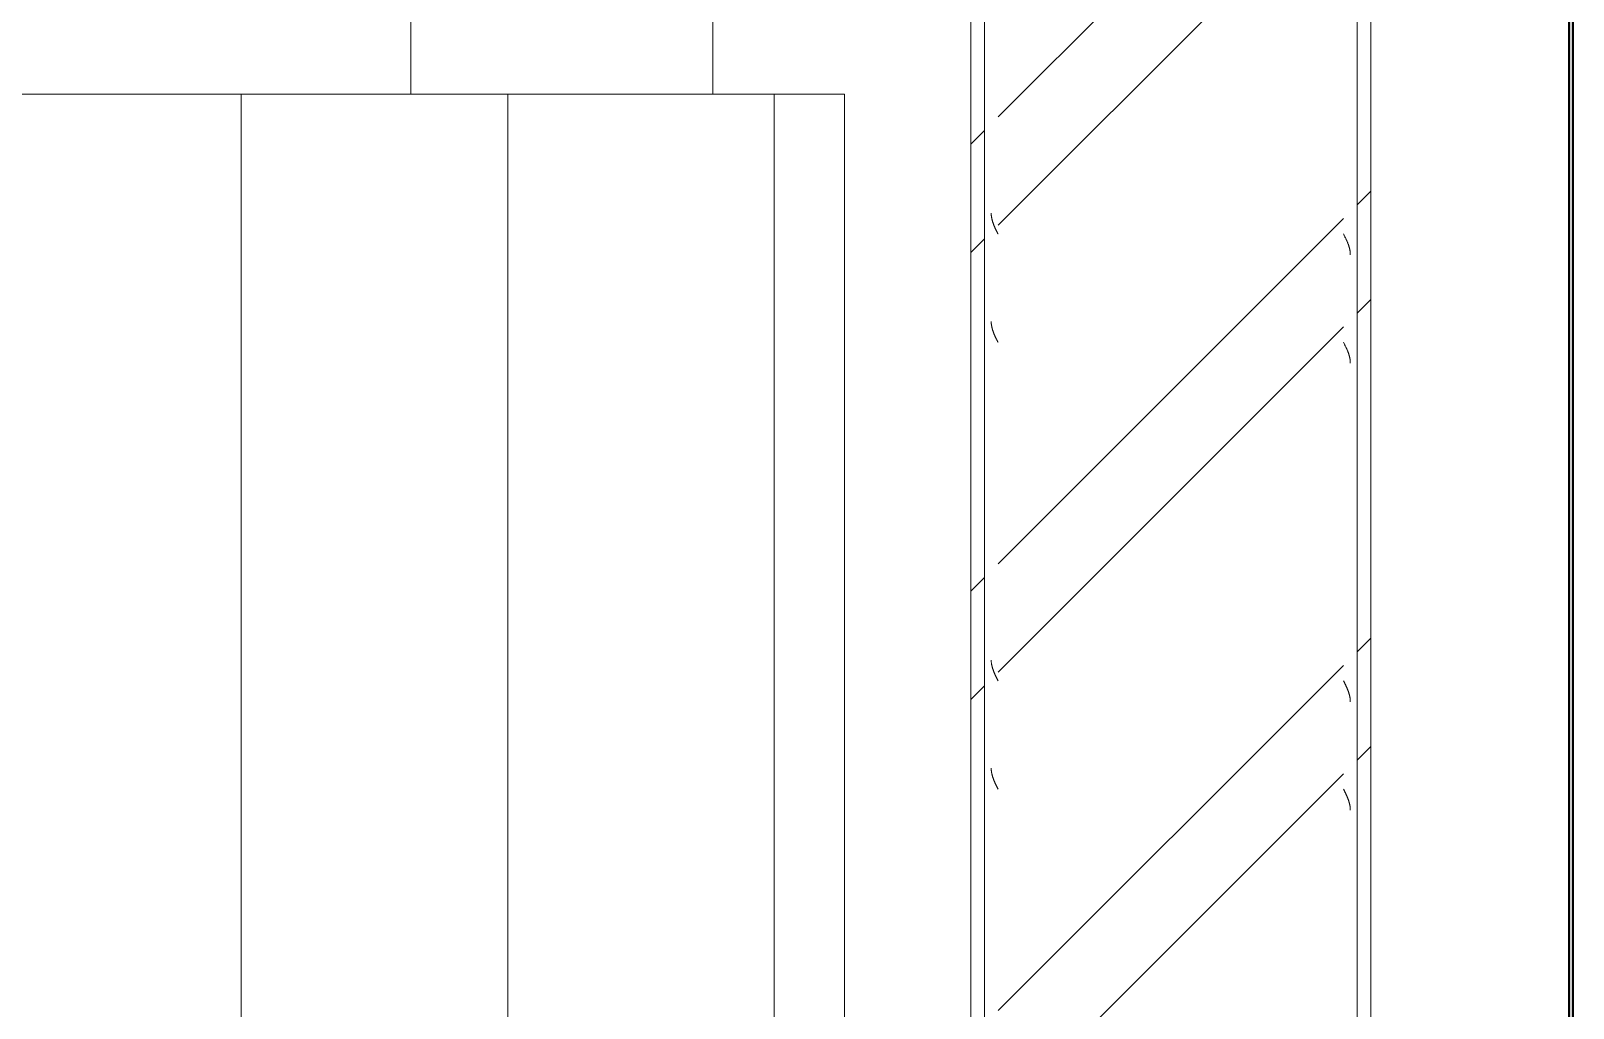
# Model space of a CAD drawing. Header units: centimetres. Extents: x -13467 to 3766, y -437 to 1921.
# Drawn here: x 1388.8 to 1562.4, y 924.2 to 1034.1 of the extents above; entities that cross this region are included whole.
import ezdxf

# ---------------------------------------------------------------- set-up
doc = ezdxf.new("R2010")
doc.units = ezdxf.units.CM
for name, color, linetype, lineweight in [('A-WALL', 7, 'Continuous', 9), ('A-WALL-PATT', 7, 'Continuous', 35), ('I-WALL', 7, 'Continuous', 9), ('M-HVAC-DUCT', 7, 'Continuous', 9), ('S-COLS', 7, 'Continuous', 9)]:
    doc.layers.add(name, color=color, linetype=linetype, lineweight=lineweight)
pattern_1 = [(45, (-5050.647, 712), (-25.14472, 25.14472), []), (45, (-5050.647, 750.1), (-25.14472, 25.14472), [])]

# ---------------------------------------------------------------- blocks, each defined once
blk = doc.blocks.new('FP_90-Sección 1-2')
at = {"layer": 'S-COLS', "color": 9, "true_color": 0xc0c0c0}
for p, q in [((2087.92, 1011.23), (2087.9, 1011.27)), ((2087.93, 1011.19), (2087.92, 1011.23)), ((2087.95, 1011.15), (2087.93, 1011.19)), ((2087.97, 1011.12), (2087.95, 1011.15)), ((2087.99, 1011.08), (2087.97, 1011.12)), ((2088.01, 1011.04), (2087.99, 1011.08)), ((2088.03, 1011.01), (2088.01, 1011.04)), ((2088.05, 1010.97), (2088.03, 1011.01)), ((2088.06, 1010.93), (2088.05, 1010.97)), ((2088.08, 1010.89), (2088.06, 1010.93)), ((2088.1, 1010.86), (2088.08, 1010.89)), ((2088.12, 1010.82), (2088.1, 1010.86)), ((2088.14, 1010.78), (2088.12, 1010.82)), ((2088.16, 1010.74), (2088.14, 1010.78)), ((2088.17, 1010.71), (2088.16, 1010.74)), ((2088.19, 1010.67), (2088.17, 1010.71)), ((2088.21, 1010.63), (2088.19, 1010.67)), ((2088.22, 1010.6), (2088.21, 1010.63)), ((2088.24, 1010.56), (2088.22, 1010.6)), ((2088.26, 1010.52), (2088.24, 1010.56)), ((2088.27, 1010.48), (2088.26, 1010.52)), ((2088.29, 1010.45), (2088.27, 1010.48)), ((2088.31, 1010.41), (2088.29, 1010.45)), ((2088.32, 1010.37), (2088.31, 1010.41)), ((2088.34, 1010.33), (2088.32, 1010.37)), ((2088.35, 1010.3), (2088.34, 1010.33)), ((2088.37, 1010.26), (2088.35, 1010.3)), ((2088.38, 1010.22), (2088.37, 1010.26)), ((2088.4, 1010.18), (2088.38, 1010.22)), ((2088.41, 1010.15), (2088.4, 1010.18)), ((2088.43, 1010.11), (2088.41, 1010.15)), ((2088.44, 1010.07), (2088.43, 1010.11)), ((2088.45, 1010.04), (2088.44, 1010.07)), ((2088.47, 1010), (2088.45, 1010.04)), ((2088.48, 1009.96), (2088.47, 1010)), ((2088.49, 1009.92), (2088.48, 1009.96)), ((2088.5, 1009.89), (2088.49, 1009.92)), ((2088.51, 1009.85), (2088.5, 1009.89)), ((2088.52, 1009.81), (2088.51, 1009.85)), ((2088.54, 1009.77), (2088.52, 1009.81)), ((2088.55, 1009.74), (2088.54, 1009.77)), ((2088.56, 1009.7), (2088.55, 1009.74)), ((2088.56, 1009.66), (2088.56, 1009.7)), ((2088.57, 1009.63), (2088.56, 1009.66)), ((2088.58, 1009.59), (2088.57, 1009.63)), ((2088.59, 1009.55), (2088.58, 1009.59)), ((2088.6, 1009.51), (2088.59, 1009.55)), ((2088.61, 1009.48), (2088.6, 1009.51)), ((2088.61, 1009.44), (2088.61, 1009.48)), ((2088.62, 1009.4), (2088.61, 1009.44)), ((2088.63, 1009.36), (2088.62, 1009.4)), ((2088.63, 1009.33), (2088.63, 1009.36)), ((2088.64, 1009.29), (2088.63, 1009.33)), ((2088.64, 1009.25), (2088.64, 1009.29)), ((2088.65, 1009.21), (2088.64, 1009.25)), ((2088.65, 1009.18), (2088.65, 1009.21)), ((2088.65, 1009.14), (2088.65, 1009.18)), ((2088.66, 1009.1), (2088.65, 1009.14)), ((2088.66, 1009.07), (2088.66, 1009.1)), ((2088.66, 1009.03), (2088.66, 1009.07)), ((2088.66, 1008.99), (2088.66, 1009.03)), ((2088.66, 1008.95), (2088.66, 1008.99)), ((2088.66, 1008.92), (2088.66, 1008.95)), ((2087.92, 999.04), (2087.9, 999.08)), ((2087.93, 999), (2087.92, 999.04)), ((2087.95, 998.97), (2087.93, 999)), ((2087.97, 998.93), (2087.95, 998.97)), ((2087.99, 998.89), (2087.97, 998.93)), ((2088.01, 998.85), (2087.99, 998.89)), ((2088.03, 998.82), (2088.01, 998.85)), ((2088.05, 998.78), (2088.03, 998.82)), ((2088.06, 998.74), (2088.05, 998.78)), ((2088.08, 998.7), (2088.06, 998.74)), ((2088.1, 998.67), (2088.08, 998.7)), ((2088.12, 998.63), (2088.1, 998.67)), ((2088.14, 998.59), (2088.12, 998.63)), ((2088.16, 998.55), (2088.14, 998.59)), ((2088.17, 998.52), (2088.16, 998.55)), ((2088.19, 998.48), (2088.17, 998.52)), ((2088.21, 998.44), (2088.19, 998.48)), ((2088.22, 998.41), (2088.21, 998.44)), ((2088.24, 998.37), (2088.22, 998.41)), ((2088.26, 998.33), (2088.24, 998.37)), ((2088.27, 998.29), (2088.26, 998.33)), ((2088.29, 998.26), (2088.27, 998.29)), ((2088.31, 998.22), (2088.29, 998.26)), ((2088.32, 998.18), (2088.31, 998.22)), ((2088.34, 998.14), (2088.32, 998.18)), ((2088.35, 998.11), (2088.34, 998.14)), ((2088.37, 998.07), (2088.35, 998.11)), ((2088.38, 998.03), (2088.37, 998.07)), ((2088.4, 998), (2088.38, 998.03)), ((2088.41, 997.96), (2088.4, 998)), ((2088.43, 997.92), (2088.41, 997.96)), ((2088.44, 997.88), (2088.43, 997.92)), ((2088.45, 997.85), (2088.44, 997.88)), ((2088.47, 997.81), (2088.45, 997.85)), ((2088.48, 997.77), (2088.47, 997.81)), ((2088.49, 997.73), (2088.48, 997.77)), ((2088.5, 997.7), (2088.49, 997.73)), ((2088.51, 997.66), (2088.5, 997.7)), ((2088.52, 997.62), (2088.51, 997.66)), ((2088.54, 997.58), (2088.52, 997.62)), ((2088.55, 997.55), (2088.54, 997.58)), ((2088.56, 997.51), (2088.55, 997.55)), ((2088.56, 997.47), (2088.56, 997.51)), ((2088.57, 997.44), (2088.56, 997.47)), ((2088.58, 997.4), (2088.57, 997.44)), ((2088.59, 997.36), (2088.58, 997.4)), ((2088.6, 997.32), (2088.59, 997.36)), ((2088.61, 997.29), (2088.6, 997.32)), ((2088.61, 997.25), (2088.61, 997.29)), ((2088.62, 997.21), (2088.61, 997.25)), ((2088.63, 997.17), (2088.62, 997.21)), ((2088.63, 997.14), (2088.63, 997.17)), ((2088.64, 997.1), (2088.63, 997.14)), ((2088.64, 997.06), (2088.64, 997.1)), ((2088.65, 997.03), (2088.64, 997.06)), ((2088.65, 996.99), (2088.65, 997.03)), ((2088.65, 996.95), (2088.65, 996.99)), ((2088.66, 996.91), (2088.65, 996.95)), ((2088.66, 996.88), (2088.66, 996.91)), ((2088.66, 996.84), (2088.66, 996.88)), ((2088.66, 996.8), (2088.66, 996.84)), ((2088.66, 996.76), (2088.66, 996.8)), ((2088.66, 996.73), (2088.66, 996.76)), ((2087.92, 960.94), (2087.9, 960.98)), ((2087.93, 960.9), (2087.92, 960.94)), ((2087.95, 960.87), (2087.93, 960.9)), ((2087.97, 960.83), (2087.95, 960.87)), ((2087.99, 960.79), (2087.97, 960.83)), ((2088.01, 960.75), (2087.99, 960.79)), ((2088.03, 960.72), (2088.01, 960.75)), ((2088.05, 960.68), (2088.03, 960.72)), ((2088.06, 960.64), (2088.05, 960.68)), ((2088.08, 960.6), (2088.06, 960.64)), ((2088.1, 960.57), (2088.08, 960.6)), ((2088.12, 960.53), (2088.1, 960.57)), ((2088.14, 960.49), (2088.12, 960.53)), ((2088.16, 960.45), (2088.14, 960.49)), ((2088.17, 960.42), (2088.16, 960.45)), ((2088.19, 960.38), (2088.17, 960.42)), ((2088.21, 960.34), (2088.19, 960.38)), ((2088.22, 960.31), (2088.21, 960.34)), ((2088.24, 960.27), (2088.22, 960.31)), ((2088.26, 960.23), (2088.24, 960.27)), ((2088.27, 960.19), (2088.26, 960.23)), ((2088.29, 960.16), (2088.27, 960.19)), ((2088.31, 960.12), (2088.29, 960.16)), ((2088.32, 960.08), (2088.31, 960.12)), ((2088.34, 960.04), (2088.32, 960.08)), ((2088.35, 960.01), (2088.34, 960.04)), ((2088.37, 959.97), (2088.35, 960.01)), ((2088.38, 959.93), (2088.37, 959.97)), ((2088.4, 959.9), (2088.38, 959.93)), ((2088.41, 959.86), (2088.4, 959.9)), ((2088.43, 959.82), (2088.41, 959.86)), ((2088.44, 959.78), (2088.43, 959.82)), ((2088.45, 959.75), (2088.44, 959.78)), ((2088.47, 959.71), (2088.45, 959.75)), ((2088.48, 959.67), (2088.47, 959.71)), ((2088.49, 959.63), (2088.48, 959.67)), ((2088.5, 959.6), (2088.49, 959.63)), ((2088.51, 959.56), (2088.5, 959.6)), ((2088.52, 959.52), (2088.51, 959.56)), ((2088.54, 959.48), (2088.52, 959.52)), ((2088.55, 959.45), (2088.54, 959.48)), ((2088.56, 959.41), (2088.55, 959.45)), ((2088.56, 959.37), (2088.56, 959.41)), ((2088.57, 959.34), (2088.56, 959.37)), ((2088.58, 959.3), (2088.57, 959.34)), ((2088.59, 959.26), (2088.58, 959.3)), ((2088.6, 959.22), (2088.59, 959.26)), ((2088.61, 959.19), (2088.6, 959.22)), ((2088.61, 959.15), (2088.61, 959.19)), ((2088.62, 959.11), (2088.61, 959.15)), ((2088.63, 959.07), (2088.62, 959.11)), ((2088.63, 959.04), (2088.63, 959.07)), ((2088.64, 959), (2088.63, 959.04)), ((2088.64, 958.96), (2088.64, 959)), ((2088.65, 958.93), (2088.64, 958.96)), ((2088.65, 958.89), (2088.65, 958.93)), ((2088.65, 958.85), (2088.65, 958.89)), ((2088.66, 958.81), (2088.65, 958.85)), ((2088.66, 958.78), (2088.66, 958.81)), ((2088.66, 958.74), (2088.66, 958.78)), ((2088.66, 958.7), (2088.66, 958.74)), ((2088.66, 958.66), (2088.66, 958.7)), ((2088.66, 958.63), (2088.66, 958.66)), ((2087.92, 948.75), (2087.9, 948.79)), ((2087.93, 948.71), (2087.92, 948.75)), ((2087.95, 948.68), (2087.93, 948.71)), ((2087.97, 948.64), (2087.95, 948.68)), ((2087.99, 948.6), (2087.97, 948.64)), ((2088.01, 948.56), (2087.99, 948.6)), ((2088.03, 948.53), (2088.01, 948.56)), ((2088.05, 948.49), (2088.03, 948.53)), ((2088.06, 948.45), (2088.05, 948.49)), ((2088.08, 948.41), (2088.06, 948.45)), ((2088.1, 948.38), (2088.08, 948.41)), ((2088.12, 948.34), (2088.1, 948.38)), ((2088.14, 948.3), (2088.12, 948.34)), ((2088.16, 948.27), (2088.14, 948.3)), ((2088.17, 948.23), (2088.16, 948.27)), ((2088.19, 948.19), (2088.17, 948.23)), ((2088.21, 948.15), (2088.19, 948.19)), ((2088.22, 948.12), (2088.21, 948.15)), ((2088.24, 948.08), (2088.22, 948.12)), ((2088.26, 948.04), (2088.24, 948.08)), ((2088.27, 948), (2088.26, 948.04)), ((2088.29, 947.97), (2088.27, 948)), ((2088.31, 947.93), (2088.29, 947.97)), ((2088.32, 947.89), (2088.31, 947.93)), ((2088.34, 947.86), (2088.32, 947.89)), ((2088.35, 947.82), (2088.34, 947.86)), ((2088.37, 947.78), (2088.35, 947.82)), ((2088.38, 947.74), (2088.37, 947.78)), ((2088.4, 947.71), (2088.38, 947.74)), ((2088.41, 947.67), (2088.4, 947.71)), ((2088.43, 947.63), (2088.41, 947.67)), ((2088.44, 947.59), (2088.43, 947.63)), ((2088.45, 947.56), (2088.44, 947.59)), ((2088.47, 947.52), (2088.45, 947.56)), ((2088.48, 947.48), (2088.47, 947.52)), ((2088.49, 947.44), (2088.48, 947.48)), ((2088.5, 947.41), (2088.49, 947.44)), ((2088.51, 947.37), (2088.5, 947.41)), ((2088.52, 947.33), (2088.51, 947.37)), ((2088.54, 947.3), (2088.52, 947.33)), ((2088.55, 947.26), (2088.54, 947.3)), ((2088.56, 947.22), (2088.55, 947.26)), ((2088.56, 947.18), (2088.56, 947.22)), ((2088.57, 947.15), (2088.56, 947.18)), ((2088.58, 947.11), (2088.57, 947.15)), ((2088.59, 947.07), (2088.58, 947.11)), ((2088.6, 947.03), (2088.59, 947.07)), ((2088.61, 947), (2088.6, 947.03)), ((2088.61, 946.96), (2088.61, 947)), ((2088.62, 946.92), (2088.61, 946.96)), ((2088.63, 946.89), (2088.62, 946.92)), ((2088.63, 946.85), (2088.63, 946.89)), ((2088.64, 946.81), (2088.63, 946.85)), ((2088.64, 946.77), (2088.64, 946.81)), ((2088.65, 946.74), (2088.64, 946.77)), ((2088.65, 946.7), (2088.65, 946.74)), ((2088.65, 946.66), (2088.65, 946.7)), ((2088.66, 946.62), (2088.65, 946.66)), ((2088.66, 946.59), (2088.66, 946.62)), ((2088.66, 946.55), (2088.66, 946.59)), ((2088.66, 946.51), (2088.66, 946.55)), ((2088.66, 946.47), (2088.66, 946.51)), ((2088.66, 946.44), (2088.66, 946.47))]:
    blk.add_line(p, q, dxfattribs=at)
blk = doc.blocks.new('FP_91-Sección 1-2')
at = {"layer": 'S-COLS', "color": 9, "true_color": 0xc0c0c0}
for p, q in [((2048.25, 1013.58), (2048.25, 1013.62)), ((2048.25, 1013.54), (2048.25, 1013.58)), ((2048.25, 1013.5), (2048.25, 1013.54)), ((2048.25, 1013.47), (2048.25, 1013.5)), ((2048.26, 1013.43), (2048.25, 1013.47)), ((2048.26, 1013.39), (2048.26, 1013.43)), ((2048.26, 1013.36), (2048.26, 1013.39)), ((2048.27, 1013.32), (2048.26, 1013.36)), ((2048.27, 1013.28), (2048.27, 1013.32)), ((2048.28, 1013.24), (2048.27, 1013.28)), ((2048.28, 1013.21), (2048.28, 1013.24)), ((2048.29, 1013.17), (2048.28, 1013.21)), ((2048.29, 1013.13), (2048.29, 1013.17)), ((2048.3, 1013.09), (2048.29, 1013.13)), ((2048.31, 1013.06), (2048.3, 1013.09)), ((2048.31, 1013.02), (2048.31, 1013.06)), ((2048.32, 1012.98), (2048.31, 1013.02)), ((2048.33, 1012.94), (2048.32, 1012.98)), ((2048.34, 1012.91), (2048.33, 1012.94)), ((2048.35, 1012.87), (2048.34, 1012.91)), ((2048.36, 1012.83), (2048.35, 1012.87)), ((2048.37, 1012.8), (2048.36, 1012.83)), ((2048.38, 1012.76), (2048.37, 1012.8)), ((2048.39, 1012.72), (2048.38, 1012.76)), ((2048.4, 1012.68), (2048.39, 1012.72)), ((2048.41, 1012.65), (2048.4, 1012.68)), ((2048.42, 1012.61), (2048.41, 1012.65)), ((2048.43, 1012.57), (2048.42, 1012.61)), ((2048.45, 1012.53), (2048.43, 1012.57)), ((2048.46, 1012.5), (2048.45, 1012.53)), ((2048.47, 1012.46), (2048.46, 1012.5)), ((2048.49, 1012.42), (2048.47, 1012.46)), ((2048.5, 1012.39), (2048.49, 1012.42)), ((2048.51, 1012.35), (2048.5, 1012.39)), ((2048.53, 1012.31), (2048.51, 1012.35)), ((2048.54, 1012.27), (2048.53, 1012.31)), ((2048.56, 1012.24), (2048.54, 1012.27)), ((2048.57, 1012.2), (2048.56, 1012.24)), ((2048.59, 1012.16), (2048.57, 1012.2)), ((2048.6, 1012.12), (2048.59, 1012.16)), ((2048.62, 1012.09), (2048.6, 1012.12)), ((2048.64, 1012.05), (2048.62, 1012.09)), ((2048.65, 1012.01), (2048.64, 1012.05)), ((2048.67, 1011.98), (2048.65, 1012.01)), ((2048.69, 1011.94), (2048.67, 1011.98)), ((2048.7, 1011.9), (2048.69, 1011.94)), ((2048.72, 1011.86), (2048.7, 1011.9)), ((2048.74, 1011.83), (2048.72, 1011.86)), ((2048.76, 1011.79), (2048.74, 1011.83)), ((2048.78, 1011.75), (2048.76, 1011.79)), ((2048.79, 1011.71), (2048.78, 1011.75)), ((2048.81, 1011.68), (2048.79, 1011.71)), ((2048.83, 1011.64), (2048.81, 1011.68)), ((2048.85, 1011.6), (2048.83, 1011.64)), ((2048.87, 1011.56), (2048.85, 1011.6)), ((2048.88, 1011.53), (2048.87, 1011.56)), ((2048.9, 1011.49), (2048.88, 1011.53)), ((2048.92, 1011.45), (2048.9, 1011.49)), ((2048.94, 1011.42), (2048.92, 1011.45)), ((2048.96, 1011.38), (2048.94, 1011.42)), ((2048.98, 1011.34), (2048.96, 1011.38)), ((2049, 1011.3), (2048.98, 1011.34)), ((2049.02, 1011.27), (2049, 1011.3)), ((2048.25, 1001.39), (2048.25, 1001.43)), ((2048.25, 1001.35), (2048.25, 1001.39)), ((2048.25, 1001.32), (2048.25, 1001.35)), ((2048.25, 1001.28), (2048.25, 1001.32)), ((2048.26, 1001.24), (2048.25, 1001.28)), ((2048.26, 1001.2), (2048.26, 1001.24)), ((2048.26, 1001.17), (2048.26, 1001.2)), ((2048.27, 1001.13), (2048.26, 1001.17)), ((2048.27, 1001.09), (2048.27, 1001.13)), ((2048.28, 1001.05), (2048.27, 1001.09)), ((2048.28, 1001.02), (2048.28, 1001.05)), ((2048.29, 1000.98), (2048.28, 1001.02)), ((2048.29, 1000.94), (2048.29, 1000.98)), ((2048.3, 1000.9), (2048.29, 1000.94)), ((2048.31, 1000.87), (2048.3, 1000.9)), ((2048.31, 1000.83), (2048.31, 1000.87)), ((2048.32, 1000.79), (2048.31, 1000.83)), ((2048.33, 1000.76), (2048.32, 1000.79)), ((2048.34, 1000.72), (2048.33, 1000.76)), ((2048.35, 1000.68), (2048.34, 1000.72)), ((2048.36, 1000.64), (2048.35, 1000.68)), ((2048.37, 1000.61), (2048.36, 1000.64)), ((2048.38, 1000.57), (2048.37, 1000.61)), ((2048.39, 1000.53), (2048.38, 1000.57)), ((2048.4, 1000.49), (2048.39, 1000.53)), ((2048.41, 1000.46), (2048.4, 1000.49)), ((2048.42, 1000.42), (2048.41, 1000.46)), ((2048.43, 1000.38), (2048.42, 1000.42)), ((2048.45, 1000.35), (2048.43, 1000.38)), ((2048.46, 1000.31), (2048.45, 1000.35)), ((2048.47, 1000.27), (2048.46, 1000.31)), ((2048.49, 1000.23), (2048.47, 1000.27)), ((2048.5, 1000.2), (2048.49, 1000.23)), ((2048.51, 1000.16), (2048.5, 1000.2)), ((2048.53, 1000.12), (2048.51, 1000.16)), ((2048.54, 1000.08), (2048.53, 1000.12)), ((2048.56, 1000.05), (2048.54, 1000.08)), ((2048.57, 1000.01), (2048.56, 1000.05)), ((2048.59, 999.97), (2048.57, 1000.01)), ((2048.6, 999.93), (2048.59, 999.97)), ((2048.62, 999.9), (2048.6, 999.93)), ((2048.64, 999.86), (2048.62, 999.9)), ((2048.65, 999.82), (2048.64, 999.86)), ((2048.67, 999.79), (2048.65, 999.82)), ((2048.69, 999.75), (2048.67, 999.79)), ((2048.7, 999.71), (2048.69, 999.75)), ((2048.72, 999.67), (2048.7, 999.71)), ((2048.74, 999.64), (2048.72, 999.67)), ((2048.76, 999.6), (2048.74, 999.64)), ((2048.78, 999.56), (2048.76, 999.6)), ((2048.79, 999.52), (2048.78, 999.56)), ((2048.81, 999.49), (2048.79, 999.52)), ((2048.83, 999.45), (2048.81, 999.49)), ((2048.85, 999.41), (2048.83, 999.45)), ((2048.87, 999.38), (2048.85, 999.41)), ((2048.88, 999.34), (2048.87, 999.38)), ((2048.9, 999.3), (2048.88, 999.34)), ((2048.92, 999.26), (2048.9, 999.3)), ((2048.94, 999.23), (2048.92, 999.26)), ((2048.96, 999.19), (2048.94, 999.23)), ((2048.98, 999.15), (2048.96, 999.19)), ((2049, 999.11), (2048.98, 999.15)), ((2049.02, 999.08), (2049, 999.11)), ((2048.25, 963.29), (2048.25, 963.33)), ((2048.25, 963.25), (2048.25, 963.29)), ((2048.25, 963.22), (2048.25, 963.25)), ((2048.25, 963.18), (2048.25, 963.22)), ((2048.26, 963.14), (2048.25, 963.18)), ((2048.26, 963.1), (2048.26, 963.14)), ((2048.26, 963.07), (2048.26, 963.1)), ((2048.27, 963.03), (2048.26, 963.07)), ((2048.27, 962.99), (2048.27, 963.03)), ((2048.28, 962.95), (2048.27, 962.99)), ((2048.28, 962.92), (2048.28, 962.95)), ((2048.29, 962.88), (2048.28, 962.92)), ((2048.29, 962.84), (2048.29, 962.88)), ((2048.3, 962.8), (2048.29, 962.84)), ((2048.31, 962.77), (2048.3, 962.8)), ((2048.31, 962.73), (2048.31, 962.77)), ((2048.32, 962.69), (2048.31, 962.73)), ((2048.33, 962.66), (2048.32, 962.69)), ((2048.34, 962.62), (2048.33, 962.66)), ((2048.35, 962.58), (2048.34, 962.62)), ((2048.36, 962.54), (2048.35, 962.58)), ((2048.37, 962.51), (2048.36, 962.54)), ((2048.38, 962.47), (2048.37, 962.51)), ((2048.39, 962.43), (2048.38, 962.47)), ((2048.4, 962.39), (2048.39, 962.43)), ((2048.41, 962.36), (2048.4, 962.39)), ((2048.42, 962.32), (2048.41, 962.36)), ((2048.43, 962.28), (2048.42, 962.32)), ((2048.45, 962.25), (2048.43, 962.28)), ((2048.46, 962.21), (2048.45, 962.25)), ((2048.47, 962.17), (2048.46, 962.21)), ((2048.49, 962.13), (2048.47, 962.17)), ((2048.5, 962.1), (2048.49, 962.13)), ((2048.51, 962.06), (2048.5, 962.1)), ((2048.53, 962.02), (2048.51, 962.06)), ((2048.54, 961.98), (2048.53, 962.02)), ((2048.56, 961.95), (2048.54, 961.98)), ((2048.57, 961.91), (2048.56, 961.95)), ((2048.59, 961.87), (2048.57, 961.91)), ((2048.6, 961.83), (2048.59, 961.87)), ((2048.62, 961.8), (2048.6, 961.83)), ((2048.64, 961.76), (2048.62, 961.8)), ((2048.65, 961.72), (2048.64, 961.76)), ((2048.67, 961.69), (2048.65, 961.72)), ((2048.69, 961.65), (2048.67, 961.69)), ((2048.7, 961.61), (2048.69, 961.65)), ((2048.72, 961.57), (2048.7, 961.61)), ((2048.74, 961.54), (2048.72, 961.57)), ((2048.76, 961.5), (2048.74, 961.54)), ((2048.78, 961.46), (2048.76, 961.5)), ((2048.79, 961.42), (2048.78, 961.46)), ((2048.81, 961.39), (2048.79, 961.42)), ((2048.83, 961.35), (2048.81, 961.39)), ((2048.85, 961.31), (2048.83, 961.35)), ((2048.87, 961.28), (2048.85, 961.31)), ((2048.88, 961.24), (2048.87, 961.28)), ((2048.9, 961.2), (2048.88, 961.24)), ((2048.92, 961.16), (2048.9, 961.2)), ((2048.94, 961.13), (2048.92, 961.16)), ((2048.96, 961.09), (2048.94, 961.13)), ((2048.98, 961.05), (2048.96, 961.09)), ((2049, 961.01), (2048.98, 961.05)), ((2049.02, 960.98), (2049, 961.01)), ((2048.25, 951.1), (2048.25, 951.14)), ((2048.25, 951.06), (2048.25, 951.1)), ((2048.25, 951.03), (2048.25, 951.06)), ((2048.25, 950.99), (2048.25, 951.03)), ((2048.26, 950.95), (2048.25, 950.99)), ((2048.26, 950.91), (2048.26, 950.95)), ((2048.26, 950.88), (2048.26, 950.91)), ((2048.27, 950.84), (2048.26, 950.88)), ((2048.27, 950.8), (2048.27, 950.84)), ((2048.28, 950.76), (2048.27, 950.8)), ((2048.28, 950.73), (2048.28, 950.76)), ((2048.29, 950.69), (2048.28, 950.73)), ((2048.29, 950.65), (2048.29, 950.69)), ((2048.3, 950.62), (2048.29, 950.65)), ((2048.31, 950.58), (2048.3, 950.62)), ((2048.31, 950.54), (2048.31, 950.58)), ((2048.32, 950.5), (2048.31, 950.54)), ((2048.33, 950.47), (2048.32, 950.5)), ((2048.34, 950.43), (2048.33, 950.47)), ((2048.35, 950.39), (2048.34, 950.43)), ((2048.36, 950.35), (2048.35, 950.39)), ((2048.37, 950.32), (2048.36, 950.35)), ((2048.38, 950.28), (2048.37, 950.32)), ((2048.39, 950.24), (2048.38, 950.28)), ((2048.4, 950.2), (2048.39, 950.24)), ((2048.41, 950.17), (2048.4, 950.2)), ((2048.42, 950.13), (2048.41, 950.17)), ((2048.43, 950.09), (2048.42, 950.13)), ((2048.45, 950.06), (2048.43, 950.09)), ((2048.46, 950.02), (2048.45, 950.06)), ((2048.47, 949.98), (2048.46, 950.02)), ((2048.49, 949.94), (2048.47, 949.98)), ((2048.5, 949.91), (2048.49, 949.94)), ((2048.51, 949.87), (2048.5, 949.91)), ((2048.53, 949.83), (2048.51, 949.87)), ((2048.54, 949.79), (2048.53, 949.83)), ((2048.56, 949.76), (2048.54, 949.79)), ((2048.57, 949.72), (2048.56, 949.76)), ((2048.59, 949.68), (2048.57, 949.72)), ((2048.6, 949.65), (2048.59, 949.68)), ((2048.62, 949.61), (2048.6, 949.65)), ((2048.64, 949.57), (2048.62, 949.61)), ((2048.65, 949.53), (2048.64, 949.57)), ((2048.67, 949.5), (2048.65, 949.53)), ((2048.69, 949.46), (2048.67, 949.5)), ((2048.7, 949.42), (2048.69, 949.46)), ((2048.72, 949.38), (2048.7, 949.42)), ((2048.74, 949.35), (2048.72, 949.38)), ((2048.76, 949.31), (2048.74, 949.35)), ((2048.78, 949.27), (2048.76, 949.31)), ((2048.79, 949.24), (2048.78, 949.27)), ((2048.81, 949.2), (2048.79, 949.24)), ((2048.83, 949.16), (2048.81, 949.2)), ((2048.85, 949.12), (2048.83, 949.16)), ((2048.87, 949.09), (2048.85, 949.12)), ((2048.88, 949.05), (2048.87, 949.09)), ((2048.9, 949.01), (2048.88, 949.05)), ((2048.92, 948.97), (2048.9, 949.01)), ((2048.94, 948.94), (2048.92, 948.97)), ((2048.96, 948.9), (2048.94, 948.94)), ((2048.98, 948.86), (2048.96, 948.9)), ((2049, 948.82), (2048.98, 948.86)), ((2049.02, 948.79), (2049, 948.82))]:
    blk.add_line(p, q, dxfattribs=at)
blk = doc.blocks.new('UC-Perfil universal-Pilar - 150 x 430-1711016-Sección 1-2')
at = {"layer": 'S-COLS', "true_color": 0xc0c0c0}
h = blk.add_hatch(dxfattribs=at)
h.set_pattern_fill('FP_6', color=9, style=0, pattern_type=2)
h.set_pattern_definition(pattern_1)
h.paths.add_polyline_path([(2047.5, 94), (2047.5, 99.22), (2045.96, 99.22), (2045.96, 94)])
h.paths.add_polyline_path([(2047.5, 104.22), (2047.5, 797.17), (2045.96, 797.17), (2045.96, 104.22)])
h.paths.add_polyline_path([(2045.96, 814.17), (2047.5, 814.17), (2047.5, 1218.53), (2045.96, 1218.53), (2045.96, 823.62)])
h = blk.add_hatch(dxfattribs=at)
h.set_pattern_fill('FP_6', color=9, style=0, pattern_type=2)
h.set_pattern_definition(pattern_1)
h.paths.add_polyline_path([(2049.02, 94), (2070.69, 94), (2070.66, 94.62), (2070.57, 94.62), (2070.66, 97.72), (2070.66, 97.79), (2070.24, 98.78), (2069.19, 99.1), (2066.09, 99.19), (2066.09, 99.22), (2049.02, 99.22), (2049.02, 97.71)])
h.paths.add_polyline_path([(2080.3, 94), (2087.9, 94), (2087.9, 1166.22), (2078.69, 1166.22), (2078.69, 1218.53), (2049.02, 1218.53), (2049.06, 814.17), (2080.13, 814.17), (2080.13, 797.17), (2049.02, 797.17), (2049.02, 104.22), (2066.09, 104.25), (2066.09, 104.34), (2069.19, 104.25), (2069.19, 104.22), (2071.9, 103.57), (2073.78, 102.31), (2074.8, 100.74), (2075.2, 100.18), (2075.72, 97.72), (2075.81, 97.71), (2075.72, 94.62), (2075.69, 94.62), (2075.72, 94), (2075.81, 94)])
h = blk.add_hatch(dxfattribs=at)
h.set_pattern_fill('FP_6', color=9, style=0, pattern_type=2)
h.set_pattern_definition(pattern_1)
h.paths.add_polyline_path([(2090.96, 94), (2090.96, 1166.22), (2089.42, 1166.22), (2089.42, 94)])
at = {"layer": 'S-COLS'}
for p, q in [((2045.96, 1218.53), (2045.96, 814.17)), ((2047.5, 1218.53), (2047.5, 814.17)), ((2089.42, 1166.22), (2089.42, 94)), ((2090.96, 1166.24), (2090.96, 94))]:
    blk.add_line(p, q, dxfattribs=at)
for name in ['FP_91-Sección 1-2', 'FP_90-Sección 1-2']:
    blk.add_blockref(name, (0, 0), dxfattribs=at)
blk = doc.blocks.new('PQ_RVR_EST-01_ZZ_ZZ_MO_T_A_rvt-2-Sección 1-2')
at = {"layer": 'S-COLS', "lineweight": 25}
blk.add_blockref('UC-Perfil universal-Pilar - 150 x 430-1711016-Sección 1-2', (0, 0), dxfattribs=at)
blk = doc.blocks.new('PQ_RVR_MEP-01_ZZ_ZZ_MO_T_A_rvt-2-Sección 1-2')
at = {"layer": 'M-HVAC-DUCT', "color": 6, "true_color": 0xff00ff}
for p, q in [((1982.93, 1096.05), (1982.93, 1027)), ((2016.93, 1027), (2016.93, 1096.05))]:
    blk.add_line(p, q, dxfattribs=at)

msp = doc.modelspace()

# ---------------------------------------------------------------- hatches: boundary and pattern name
at = {"layer": 'A-WALL-PATT', "lineweight": 9, "true_color": 0x9a9a9a}
msp.add_hatch(color=253, dxfattribs=at).paths.add_polyline_path([(1561.886, 99), (1562.386, 99), (1562.386, 1306.818), (1561.886, 1306.818), (1561.886, 153.55)])
at = {"layer": 'A-WALL-PATT', "lineweight": 9, "true_color": 0x808080}
h = msp.add_hatch(dxfattribs=at)
h.set_pattern_fill('FP_24', color=8, style=0, pattern_type=2)
h.set_pattern_definition([(90, (-5604.707, 712), (-29.988, 2e-15), [])])
h.paths.add_polyline_path([(1449.629, 134), (1464.9, 134), (1464.9, 588.801), (1480.385, 588.801), (1480.377, 602.145), (1480.1, 602.14), (1477, 602.229), (1477, 602.26), (1397.475, 602.26), (1397.475, 134), (1449.061, 134)])
h.paths.add_polyline_path([(1480.385, 607.203), (1480.385, 797.171), (1397.475, 797.171), (1397.475, 673.849), (1439.558, 673.849), (1439.558, 658.849), (1397.475, 658.849), (1397.475, 607.26), (1477, 607.291), (1477, 607.38), (1480.1, 607.291), (1480.176, 607.245)])
h.paths.add_polyline_path([(1409.262, 814.171), (1480.385, 814.171), (1480.385, 1027), (1397.475, 1027), (1397.475, 921.499), (1424.128, 921.448), (1426.741, 921.034), (1428.324, 920.276), (1429.758, 919.37), (1430.785, 918.345), (1431.639, 917.312), (1432.851, 914.893), (1433.118, 913.363), (1433.305, 911.999), (1433.253, 887.053), (1432.84, 884.444), (1432.082, 882.862), (1431.176, 881.427), (1430.151, 880.4), (1429.118, 879.546), (1426.699, 878.334), (1425.281, 878.079), (1423.805, 877.88), (1408.486, 877.88), (1408.529, 814.171), (1409.048, 814.171)])
h.paths.add_polyline_path([(1397.475, 814.171), (1405.486, 814.171), (1405.486, 877.88), (1397.475, 877.88), (1397.475, 823.622)])
h.paths.add_polyline_path([(1426.215, 878.262), (1426.421, 878.345), (1426.236, 878.27)])
h.paths.add_polyline_path([(1405.486, 880.88), (1405.486, 918.499), (1397.475, 918.499), (1397.475, 880.88), (1399.75, 880.88)])
h.paths.add_polyline_path([(1423.293, 880.88), (1423.85, 880.889), (1426.402, 881.448), (1428.549, 883.005), (1429.845, 885.067), (1430.305, 887.38), (1430.296, 912.044), (1429.737, 914.596), (1428.18, 916.743), (1426.118, 918.039), (1423.805, 918.499), (1408.486, 918.499), (1408.486, 880.88), (1412.67, 880.88)])
h.paths.add_polyline_path([(1432.924, 914.409), (1432.84, 914.615), (1432.915, 914.43)])

# ---------------------------------------------------------------- linework, layer by layer
at = {"layer": 'A-WALL', "lineweight": 35}
for p, q in [((1561.886, 1306.818), (1561.886, 99)), ((1562.386, 99), (1562.386, 1306.818))]:
    msp.add_line(p, q, dxfattribs=at)
at = {"layer": 'I-WALL'}
for p, q in [((1480.385, 1027), (1211.694, 1027)), ((1480.385, 814.171), (1480.385, 1027))]:
    msp.add_line(p, q, dxfattribs=at)

# ---------------------------------------------------------------- block references
at = {"lineweight": 5}
for name in ['PQ_RVR_EST-01_ZZ_ZZ_MO_T_A_rvt-2-Sección 1-2', 'PQ_RVR_MEP-01_ZZ_ZZ_MO_T_A_rvt-2-Sección 1-2']:
    msp.add_blockref(name, (-551.352, 0), dxfattribs=at)

doc.saveas('drawing.dxf')
